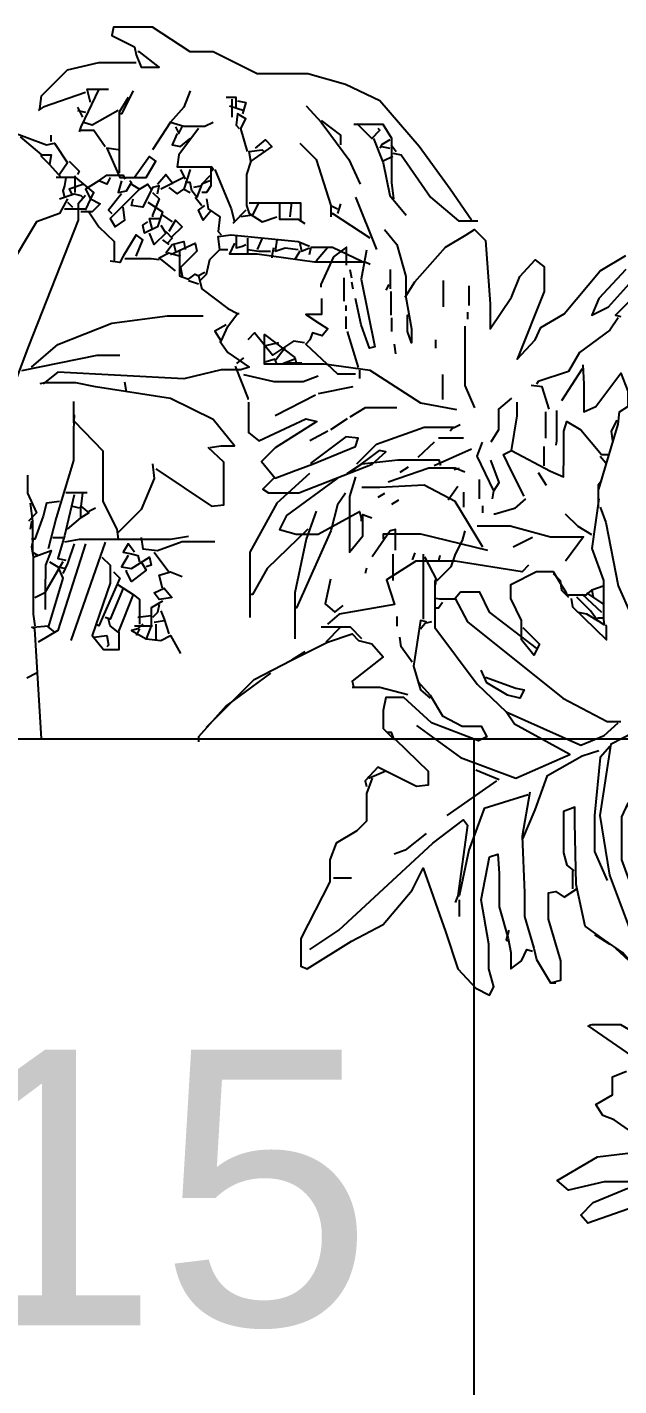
# Model space of a CAD drawing. Extents: x -109 to 1815, y -14679 to 345.
# Drawn here: x -95.556 to -95.246, y -47.353 to -46.643 of the extents above; entities that cross this region are included whole.
import ezdxf

# ---------------------------------------------------------------- set-up
doc = ezdxf.new("R2010")
doc.units = 0
doc.header["$MEASUREMENT"] = 0
doc.layers.get('0').update_dxf_attribs({"linetype": 'CONTINUOUS'})
for name, color, linetype in [('corte-esq-ext', 1, 'CONTINUOUS'), ('COTA', 1, 'CONTINUOUS'), ('linha-vista-3', 1, 'CONTINUOUS'), ('TEXTO', 1, 'CONTINUOUS')]:
    doc.layers.add(name, color=color, linetype=linetype)
doc.styles.add('ARIALN', font='arial.ttf')

# ---------------------------------------------------------------- blocks, each defined once
blk = doc.blocks.new('JARDIM_5')
at = {"linetype": 'Continuous'}
for points in [[(-0.4218, 0.3106), (-0.4125, 0.2993), (-0.4058, 0.2755), (-0.4058, 0.26), (-0.4016, 0.2363), (-0.4016, 0.2259), (-0.4047, 0.2342), (-0.4047, 0.2466), (-0.4032, 0.2466)], [(-0.4063, 0.26), (-0.3991, 0.2714), (-0.3763, 0.2972), (-0.3608, 0.3065), (-0.3546, 0.3106), (-0.3464, 0.3024), (-0.3428, 0.2549), (-0.3428, 0.2363), (-0.3268, 0.26), (-0.3206, 0.2755), (-0.3092, 0.2879), (-0.3025, 0.2827), (-0.3025, 0.2642), (-0.3226, 0.2136), (-0.3092, 0.228), (-0.3051, 0.2373), (-0.2875, 0.2476), (-0.2607, 0.2796), (-0.2416, 0.291)], [(-0.2416, 0.2807), (-0.2617, 0.259), (-0.2669, 0.2466), (-0.2545, 0.2528), (-0.2276, 0.2827)], [(-0.2194, 0.2765), (-0.2493, 0.2466), (-0.2452, 0.2456)], [(-0.4502, 0.2838), (-0.4502, 0.2972), (-0.46, 0.29), (-0.4693, 0.2693), (-0.4693, 0.2673)], [(-0.4352, 0.2951), (-0.4393, 0.2734), (-0.429, 0.2228), (-0.4331, 0.2218), (-0.4393, 0.2394), (-0.4435, 0.259)], [(-0.4522, 0.2745), (-0.4522, 0.2569)], [(-0.4476, 0.2807), (-0.4466, 0.2745)], [(-0.4176, 0.2807), (-0.4176, 0.2662)], [(-0.4466, 0.2714), (-0.4455, 0.2662)], [(-0.4187, 0.2693), (-0.4207, 0.2652)], [(-0.4171, 0.2642), (-0.4171, 0.2466)], [(-0.3779, 0.2724), (-0.3779, 0.2528)], [(-0.3588, 0.2683), (-0.3588, 0.2538)], [(-0.4688, 0.259), (-0.4688, 0.2471), (-0.4806, 0.2471), (-0.4703, 0.2404), (-0.4641, 0.2363), (-0.4683, 0.2311), (-0.4755, 0.2332), (-0.4775, 0.228), (-0.4806, 0.2249), (-0.4569, 0.2027), (-0.4435, 0.2027)], [(-0.4507, 0.2538), (-0.4507, 0.2497)], [(-0.4507, 0.2456), (-0.4507, 0.2363)], [(-0.4166, 0.2445), (-0.4166, 0.2342)], [(-0.3598, 0.2487), (-0.3598, 0.2435)], [(-0.2472, 0.2445), (-0.2534, 0.2352), (-0.2762, 0.2187), (-0.2844, 0.2043), (-0.3071, 0.197), (-0.3082, 0.195)], [(-0.4497, 0.2342), (-0.4414, 0.2074)], [(-0.3619, 0.2383), (-0.3619, 0.1939), (-0.3546, 0.1774)], [(-0.4817, 0.2259), (-0.4899, 0.227), (-0.5054, 0.2166), (-0.5189, 0.2332), (-0.524, 0.228)], [(-0.4145, 0.2249), (-0.4135, 0.2177)], [(-0.3836, 0.228), (-0.3836, 0.2218)], [(-0.5271, 0.2146), (-0.5323, 0.2105)], [(-0.5333, 0.2084), (-0.524, 0.1846), (-0.524, 0.1836)], [(-0.4941, 0.211), (-0.4837, 0.211)], [(-0.4404, 0.2053), (-0.4404, 0.1991)], [(-0.2741, 0.2063), (-0.2896, 0.1826)], [(-0.2736, 0.2094), (-0.2728, 0.195), (-0.2728, 0.1743), (-0.2638, 0.1784), (-0.2452, 0.2032), (-0.24, 0.1898), (-0.24, 0.1784)], [(-0.2617, 0.1165), (-0.2472, 0.165), (-0.2462, 0.1743), (-0.24, 0.1784), (-0.2328, 0.1795), (-0.2132, 0.2094), (-0.2044, 0.2105), (-0.2044, 0.2001), (-0.2194, 0.1464), (-0.2204, 0.1423)], [(-0.5271, 0.2022), (-0.5044, 0.197), (-0.4827, 0.197), (-0.4713, 0.2012)], [(-0.4455, 0.1929), (-0.4713, 0.1877)], [(-0.3784, 0.2022), (-0.3784, 0.1836)], [(-0.2989, 0.1764), (-0.304, 0.1929), (-0.3123, 0.1939)], [(-0.4734, 0.1867), (-0.5034, 0.1712)], [(-0.3268, 0.1846), (-0.3366, 0.1764), (-0.3366, 0.1609), (-0.3423, 0.1516)], [(-0.5235, 0.1815), (-0.5235, 0.1588), (-0.5158, 0.1526), (-0.4806, 0.1691), (-0.4724, 0.1671), (-0.5034, 0.1475), (-0.5137, 0.1371), (-0.5034, 0.1247), (-0.4899, 0.1299), (-0.4755, 0.1351), (-0.4435, 0.1485), (-0.4414, 0.1547), (-0.4507, 0.1557), (-0.4765, 0.1361), (-0.4765, 0.1351)], [(-0.4125, 0.1774), (-0.4362, 0.1774), (-0.4476, 0.1702)], [(-0.3268, 0.1454), (-0.3226, 0.1712), (-0.3226, 0.1815)], [(-0.3015, 0.1743), (-0.3015, 0.1547)], [(-0.2932, 0.1753), (-0.2932, 0.1526), (-0.2937, 0.1495)], [(-0.4497, 0.1691), (-0.4621, 0.1609)], [(-0.3175, 0.1113), (-0.3268, 0.1299), (-0.333, 0.1423), (-0.3268, 0.1454), (-0.2978, 0.1299), (-0.288, 0.1258), (-0.2878, 0.1423), (-0.2878, 0.1598), (-0.2855, 0.1671), (-0.2751, 0.1609), (-0.2596, 0.1423), (-0.2545, 0.1423)], [(-0.2483, 0.1681), (-0.2524, 0.1598), (-0.2514, 0.1526)], [(-0.4641, 0.1598), (-0.4775, 0.1526)], [(-0.3629, 0.1547), (-0.3815, 0.1547)], [(-0.5044, 0.1247), (-0.5127, 0.1165), (-0.5085, 0.1139), (-0.4858, 0.1139), (-0.4311, 0.1351), (-0.4207, 0.1444), (-0.4259, 0.1454), (-0.4466, 0.1299)], [(-0.3846, 0.1516), (-0.397, 0.1402)], [(-0.3567, 0.1464), (-0.3846, 0.134)], [(-0.3402, 0.1154), (-0.3526, 0.1413), (-0.3485, 0.1516)], [(-0.3025, 0.134), (-0.3025, 0.1485)], [(-0.4042, 0.133), (-0.4104, 0.1289)], [(-0.366, 0.132), (-0.3701, 0.1309)], [(-0.3412, 0.1092), (-0.3402, 0.1154), (-0.3361, 0.1216), (-0.3423, 0.1382)], [(-0.2607, 0.1413), (-0.2565, 0.1361)], [(-0.4569, 0.1247), (-0.4951, 0.0968), (-0.5003, 0.0865), (-0.4879, 0.0829), (-0.4713, 0.0829), (-0.4404, 0.0999), (-0.4393, 0.0948), (-0.4393, 0.0927)], [(-0.351, 0.1237), (-0.351, 0.1092)], [(-0.3071, 0.1289), (-0.3009, 0.1196)], [(-0.2596, 0.1227), (-0.2622, 0.1196), (-0.2622, 0.103), (-0.2627, 0.103)], [(-0.4218, 0.1134), (-0.4269, 0.1103)], [(-0.367, 0.1185), (-0.3743, 0.1082)], [(-0.3629, 0.1144), (-0.3629, 0.103)], [(-0.4114, 0.1082), (-0.4166, 0.1051)], [(-0.3485, 0.1041), (-0.3485, 0.0989)], [(-0.3164, 0.1092), (-0.3247, 0.102), (-0.3392, 0.0979), (-0.3402, 0.0979)], [(-0.2617, 0.1092), (-0.2669, 0.0721), (-0.2581, 0.0483), (-0.2581, 0.0194), (-0.2576, 0.0153), (-0.2627, 0.0184), (-0.2679, 0.0256), (-0.2782, 0.0359)], [(-0.2607, 0.103), (-0.2565, 0.0917), (-0.2472, 0.0442), (-0.2374, 0.0225), (-0.2374, 0.0101)], [(-0.2669, 0.0824), (-0.2772, 0.0886), (-0.2865, 0.0979)], [(-0.4135, 0.071), (-0.4135, 0.0865), (-0.4176, 0.0855), (-0.4311, 0.0659)], [(-0.3619, 0.0855), (-0.3639, 0.0783), (-0.3691, 0.0679), (-0.3722, 0.0586), (-0.3825, 0.0483), (-0.3918, 0.0659)], [(-0.3526, 0.0891), (-0.3278, 0.0891), (-0.2978, 0.0808), (-0.2731, 0.0808), (-0.2865, 0.0628)], [(-0.3113, 0.0803), (-0.3257, 0.0731)], [(-0.4156, 0.0679), (-0.4156, 0.0483)], [(-0.3991, 0.069), (-0.4011, 0.0638)], [(-0.3929, 0.0679), (-0.3929, 0.0225), (-0.3929, 0.0194)], [(-0.3805, 0.0669), (-0.3815, 0.0628)], [(-0.4352, 0.0576), (-0.4362, 0.0535)], [(-0.3185, 0.0132), (-0.3061, 0.0008), (-0.3102, -0.0075), (-0.3195, 0.0039), (-0.3195, 0.0184), (-0.3273, 0.0349), (-0.3273, 0.0452), (-0.3082, 0.055), (-0.2958, 0.055), (-0.2906, 0.0462), (-0.2865, 0.04), (-0.2855, 0.0375), (-0.271, 0.0375), (-0.2669, 0.0411)], [(-0.2958, 0.0535), (-0.2906, 0.0483), (-0.2896, 0.0411), (-0.2844, 0.0359)], [(-0.4621, 0.0493), (-0.4662, 0.0308), (-0.459, 0.0246), (-0.4528, 0.0297)], [(-0.3841, 0.0483), (-0.3841, 0.0132), (-0.3526, -0.0291), (-0.3309, -0.0498)], [(-0.3836, 0.0493), (-0.3836, 0.0452)], [(-0.2576, 0.0442), (-0.2669, 0.0411), (-0.2658, 0.0359)], [(-0.3691, 0.0344), (-0.3805, 0.0344), (-0.3836, 0.0349)], [(-0.3784, 0.0318), (-0.3815, 0.0277), (-0.3836, 0.0277)], [(-0.3082, -0.0023), (-0.3433, 0.0246), (-0.3505, 0.0395), (-0.365, 0.0395), (-0.3691, 0.0349), (-0.3598, 0.0173), (-0.2886, -0.0395), (-0.2555, -0.057), (-0.2452, -0.057)], [(-0.2824, 0.0349), (-0.2813, 0.0287), (-0.256, 0.0039), (-0.256, 0.0142), (-0.2565, 0.0153)], [(-0.2741, 0.038), (-0.2596, 0.0246)], [(-0.271, 0.039), (-0.2586, 0.0308)], [(-0.4125, 0.0215), (-0.4125, 0.0142)], [(-0.2772, 0.0246), (-0.271, 0.0235), (-0.2627, 0.0184)], [(-0.2627, 0.0204), (-0.2586, 0.0204)], [(-0.3949, 0.0122), (-0.3908, 0.0173), (-0.3949, 0.0184), (-0.4001, -0.0157), (-0.3949, -0.0333), (-0.3877, -0.0395)], [(-0.3867, 0.0173), (-0.3908, 0.0163)], [(-0.4011, -0.0126), (-0.4094, -0.0013), (-0.4104, 0.006)], [(-0.3464, -0.024), (-0.3237, -0.0322), (-0.3175, -0.0333), (-0.3206, -0.0395), (-0.3299, -0.0374), (-0.3454, -0.0281), (-0.3495, -0.0188)], [(-0.397, -0.0271), (-0.3877, -0.0374), (-0.3784, -0.0529), (-0.3639, -0.0606), (-0.3495, -0.0606), (-0.3454, -0.0684), (-0.3515, -0.0715), (-0.3867, -0.0581), (-0.4073, -0.039), (-0.4207, -0.039), (-0.4228, -0.0488), (-0.4228, -0.0622), (-0.4145, -0.0705), (-0.4166, -0.0653), (-0.4197, -0.0653)], [(-0.398, -0.0601), (-0.365, -0.0839), (-0.3237, -0.0994), (-0.2886, -0.0839), (-0.2834, -0.0818), (-0.3247, -0.0591), (-0.3309, -0.0498), (-0.2751, -0.0746), (-0.2576, -0.0674), (-0.2472, -0.0581)], [(-0.4135, -0.0705), (-0.3892, -0.0942), (-0.3892, -0.1045), (-0.398, -0.1056), (-0.4207, -0.0942), (-0.4331, -0.0994), (-0.4342, -0.0983)], [(-0.2318, -0.2295), (-0.2534, -0.1717), (-0.2607, -0.1273), (-0.2524, -0.0736), (-0.2359, -0.0653), (-0.2328, -0.0715), (-0.2287, -0.1149), (-0.2173, -0.1448), (-0.2049, -0.1717)], [(-0.3185, -0.1448), (-0.3092, -0.1231), (-0.2999, -0.0973), (-0.2741, -0.0828), (-0.2617, -0.0787)], [(-0.2534, -0.0756), (-0.2607, -0.0839), (-0.2648, -0.1273), (-0.2648, -0.1541), (-0.2555, -0.1758)], [(-0.4207, -0.0942), (-0.4269, -0.0911), (-0.4362, -0.1014), (-0.4352, -0.1056)], [(-0.4311, -0.0994), (-0.4352, -0.1107), (-0.4352, -0.1314), (-0.4424, -0.1386), (-0.4579, -0.1479), (-0.4626, -0.1603), (-0.4626, -0.1768), (-0.4843, -0.2192), (-0.4843, -0.2398), (-0.4796, -0.2419), (-0.4466, -0.2212), (-0.4228, -0.2088), (-0.4011, -0.183), (-0.3929, -0.1665), (-0.3763, -0.214), (-0.367, -0.2419), (-0.3536, -0.2563), (-0.3433, -0.2615), (-0.3402, -0.2553), (-0.3438, -0.2419), (-0.3438, -0.2233), (-0.3495, -0.1903), (-0.3433, -0.1582), (-0.3371, -0.1562), (-0.3361, -0.1706), (-0.3361, -0.1954), (-0.3293, -0.2192), (-0.3275, -0.2295), (-0.3275, -0.2419), (-0.3195, -0.2357), (-0.3154, -0.2274), (-0.3113, -0.2285)], [(-0.3381, -0.1014), (-0.3753, -0.1273)], [(-0.3536, -0.0932), (-0.3361, -0.1004)], [(-0.3133, -0.1097), (-0.319, -0.1427), (-0.3172, -0.1851), (-0.3172, -0.2026), (-0.3102, -0.2264), (-0.3082, -0.2347), (-0.2978, -0.2522), (-0.2901, -0.2502), (-0.2901, -0.2357), (-0.2994, -0.2047), (-0.2994, -0.1851), (-0.2937, -0.1841), (-0.2875, -0.1882), (-0.2782, -0.182)], [(-0.3144, -0.1118), (-0.3474, -0.1221), (-0.3588, -0.1531), (-0.366, -0.1872), (-0.367, -0.1872)], [(-0.2576, -0.2202), (-0.272, -0.2099), (-0.2787, -0.1789), (-0.2795, -0.1324), (-0.2795, -0.1211), (-0.288, -0.1242), (-0.288, -0.1551), (-0.2855, -0.1644), (-0.2803, -0.1686)], [(-0.2359, -0.1841), (-0.2142, -0.1975), (-0.2379, -0.1252), (-0.24, -0.118), (-0.2447, -0.1283), (-0.2447, -0.1603), (-0.2266, -0.2099), (-0.2059, -0.2388), (-0.2101, -0.2502), (-0.2142, -0.2512), (-0.2297, -0.246), (-0.2441, -0.2295), (-0.2576, -0.2202), (-0.2586, -0.2212)], [(-0.4775, -0.2274), (-0.4559, -0.213), (-0.3856, -0.1479), (-0.3629, -0.1304), (-0.3598, -0.1345), (-0.367, -0.1872), (-0.3691, -0.1923)], [(-0.3908, -0.1407), (-0.4063, -0.1531), (-0.4145, -0.1562)], [(-0.2813, -0.1686), (-0.2813, -0.182)], [(-0.46, -0.1737), (-0.4466, -0.1737)], [(-0.366, -0.1903), (-0.366, -0.2026)], [(-0.3288, -0.213), (-0.3309, -0.2202), (-0.3299, -0.2212)], [(-0.2648, -0.2161), (-0.2534, -0.2233)], [(-0.2493, -0.2264), (-0.239, -0.2357)], [(-0.2978, -0.2522), (-0.2937, -0.2522)], [(-0.2132, -0.2522), (-0.209, -0.3008), (-0.2142, -0.3018), (-0.2452, -0.2837), (-0.2669, -0.2837), (-0.2689, -0.2842)], [(-0.2349, -0.4195), (-0.27, -0.4319), (-0.2751, -0.4257), (-0.2658, -0.4164), (-0.24, -0.4056)], [(-0.2235, -0.4009), (-0.2576, -0.4009), (-0.2844, -0.4071), (-0.2927, -0.3999), (-0.2627, -0.3823), (-0.2338, -0.3787)], [(-0.2369, -0.3638), (-0.2503, -0.3545), (-0.2586, -0.3514), (-0.2638, -0.3431), (-0.2514, -0.3359), (-0.2514, -0.3224), (-0.241, -0.3183)], [(-0.208, -0.3266), (-0.27, -0.2842)]]:
    blk.add_lwpolyline(points, dxfattribs=at)

msp = doc.modelspace()

# ---------------------------------------------------------------- linework, layer by layer
at = {"layer": 'corte-esq-ext'}
msp.add_line((-95.32204, -47.56494), (-95.32204, -47.01494), dxfattribs=at)
at = {"layer": 'COTA'}
msp.add_line((-96.47414, -47.01494), (-94.77204, -47.01494), dxfattribs=at)
at = {"layer": 'linha-vista-3'}
for points in [[(-95.32349, -46.74364), (-95.33461, -46.72739), (-95.35085, -46.70516), (-95.37138, -46.68121), (-95.38934, -46.67266), (-95.409, -46.6671), (-95.43551, -46.6671), (-95.4586, -46.65556), (-95.47057, -46.65556), (-95.49024, -46.64273), (-95.51076, -46.64273), (-95.51162, -46.64701), (-95.49965, -46.65299), (-95.49879, -46.65727), (-95.49622, -46.66368), (-95.48682, -46.66368), (-95.49708, -46.65556), (-95.49793, -46.65556)], [(-95.54924, -46.68549), (-95.54839, -46.67865), (-95.5347, -46.66497), (-95.51846, -46.66112), (-95.49879, -46.66112)], [(-95.51846, -46.67523), (-95.52786, -46.69489), (-95.52872, -46.69746)], [(-95.52273, -46.68207), (-95.52444, -46.67523), (-95.51333, -46.67523)], [(-95.5005, -46.67608), (-95.50649, -46.68805), (-95.50734, -46.68805)], [(-95.47057, -46.67608), (-95.47399, -46.68463), (-95.48083, -46.69233), (-95.47399, -46.69447), (-95.46288, -46.69447), (-95.4586, -46.69233)], [(-95.5253, -46.67694), (-95.54753, -46.68463), (-95.5501, -46.68634)], [(-95.50306, -46.6795), (-95.50777, -46.6872), (-95.50777, -46.71884)], [(-95.44663, -46.68463), (-95.44663, -46.6795), (-95.45176, -46.6795)], [(-95.45005, -46.68378), (-95.44235, -46.68634)], [(-95.44877, -46.68036), (-95.44877, -46.68976)], [(-95.44577, -46.68121), (-95.4415, -46.68207), (-95.44321, -46.68805)], [(-95.40986, -46.68378), (-95.40216, -46.69233), (-95.39703, -46.69917), (-95.38762, -46.712), (-95.38164, -46.72482)], [(-95.52957, -46.68463), (-95.52701, -46.68976)], [(-95.52957, -46.68634), (-95.5253, -46.6872)], [(-95.5082, -46.68634), (-95.52188, -46.69404), (-95.52701, -46.69233)], [(-95.44064, -46.70772), (-95.44406, -46.69575), (-95.4415, -46.69062), (-95.44577, -46.68805), (-95.44663, -46.69404), (-95.44492, -46.69575)], [(-95.56634, -46.6966), (-95.54582, -46.7043), (-95.54155, -46.70345), (-95.5347, -46.71371), (-95.53898, -46.71969)], [(-95.52786, -46.6966), (-95.52102, -46.6966), (-95.51504, -46.70516)], [(-95.48083, -46.69233), (-95.49024, -46.70687)], [(-95.47827, -46.69489), (-95.47656, -46.69831), (-95.47485, -46.69489)], [(-95.46629, -46.69575), (-95.47656, -46.70943), (-95.47741, -46.71584), (-95.45945, -46.71584), (-95.4586, -46.71713), (-95.45945, -46.71798)], [(-95.40216, -46.69147), (-95.3919, -46.69917), (-95.3919, -46.7043)], [(-95.36411, -46.73252), (-95.36518, -46.72397), (-95.36518, -46.70088), (-95.36967, -46.69361), (-95.38506, -46.69361)], [(-95.38335, -46.69318), (-95.37565, -46.70088), (-95.37138, -46.6966), (-95.37223, -46.69575)], [(-95.5595, -46.70003), (-95.54839, -46.70943), (-95.54326, -46.70943), (-95.54411, -46.71456), (-95.54839, -46.71029), (-95.54839, -46.70943)], [(-95.54326, -46.70259), (-95.54326, -46.69917)], [(-95.47741, -46.69831), (-95.47998, -46.7043), (-95.4757, -46.70516), (-95.47057, -46.70088)], [(-95.43637, -46.70601), (-95.43124, -46.70173), (-95.42781, -46.70516), (-95.43893, -46.71285), (-95.43979, -46.70772), (-95.43295, -46.70687), (-95.43209, -46.70772)], [(-95.41328, -46.70345), (-95.40473, -46.712), (-95.39703, -46.73594), (-95.39703, -46.74193)], [(-95.3748, -46.70088), (-95.36967, -46.71371), (-95.36624, -46.73081), (-95.3577, -46.74107)], [(-95.36624, -46.70173), (-95.37052, -46.7043), (-95.37138, -46.70601)], [(-95.37052, -46.70516), (-95.36624, -46.70601)], [(-95.36539, -46.7043), (-95.36283, -46.70772)], [(-95.5082, -46.70687), (-95.51418, -46.70601), (-95.50734, -46.7214), (-95.49366, -46.7214), (-95.48853, -46.71285), (-95.49195, -46.71029), (-95.49965, -46.7214)], [(-95.36454, -46.71029), (-95.36967, -46.71285)], [(-95.36454, -46.70858), (-95.36026, -46.70943), (-95.34487, -46.73166), (-95.33033, -46.74406), (-95.32007, -46.74406)], [(-95.54411, -46.71456), (-95.53813, -46.7214)], [(-95.53385, -46.71285), (-95.52872, -46.71798), (-95.52957, -46.71969)], [(-95.4757, -46.71713), (-95.47314, -46.72226)], [(-95.47057, -46.71713), (-95.47399, -46.72739)], [(-95.45988, -46.71627), (-95.45988, -46.72568), (-95.46202, -46.7291), (-95.46458, -46.7291)], [(-95.45774, -46.71713), (-95.44919, -46.73765), (-95.44748, -46.74449)], [(-95.43893, -46.71285), (-95.44107, -46.71969), (-95.44107, -46.73594), (-95.43979, -46.74021), (-95.43295, -46.74449), (-95.42525, -46.74193)], [(-95.5253, -46.7385), (-95.52102, -46.7291), (-95.53043, -46.7214), (-95.54069, -46.7214)], [(-95.53556, -46.7214), (-95.53642, -46.72568), (-95.53727, -46.72824), (-95.53642, -46.73166)], [(-95.52615, -46.72482), (-95.53385, -46.72739), (-95.53214, -46.73081)], [(-95.53086, -46.72055), (-95.53086, -46.7291)], [(-95.51846, -46.72311), (-95.5253, -46.72739), (-95.52273, -46.73252), (-95.5176, -46.73508), (-95.52188, -46.73936), (-95.52786, -46.73936)], [(-95.51247, -46.7214), (-95.51418, -46.72482), (-95.51846, -46.72311), (-95.51418, -46.72012), (-95.50563, -46.72012), (-95.50478, -46.72226)], [(-95.50135, -46.72482), (-95.49708, -46.72739), (-95.50734, -46.73765), (-95.51247, -46.74278), (-95.50991, -46.74706), (-95.50478, -46.74364), (-95.50563, -46.73679)], [(-95.50649, -46.72311), (-95.5082, -46.7291), (-95.50392, -46.72824), (-95.50135, -46.72397), (-95.50221, -46.72311)], [(-95.48767, -46.72995), (-95.48682, -46.72568), (-95.49024, -46.72653), (-95.49537, -46.73679), (-95.50135, -46.73594), (-95.5005, -46.73252)], [(-95.49708, -46.72739), (-95.4928, -46.72482), (-95.49109, -46.72739)], [(-95.48767, -46.72482), (-95.4834, -46.71969), (-95.47998, -46.72397), (-95.47998, -46.72482)], [(-95.47399, -46.7214), (-95.48596, -46.72739)], [(-95.48169, -46.72653), (-95.47741, -46.72995), (-95.47399, -46.72739), (-95.47057, -46.7291)], [(-95.46031, -46.72055), (-95.46458, -46.72482), (-95.46715, -46.73166), (-95.46972, -46.72824), (-95.47057, -46.72397), (-95.47314, -46.72397)], [(-95.46458, -46.72568), (-95.46886, -46.72653)], [(-95.46031, -46.72311), (-95.46458, -46.72482)], [(-95.5347, -46.73252), (-95.53898, -46.74021), (-95.55095, -46.74449), (-95.56634, -46.77014)], [(-95.5253, -46.73081), (-95.52915, -46.73508), (-95.52915, -46.74364), (-95.55523, -46.80948), (-95.56121, -46.82573), (-95.56378, -46.8206)], [(-95.53898, -46.73252), (-95.53129, -46.72995), (-95.52786, -46.73081), (-95.52701, -46.73166)], [(-95.50649, -46.72995), (-95.51333, -46.7385), (-95.51162, -46.74021)], [(-95.49024, -46.7291), (-95.48682, -46.73252), (-95.49024, -46.74107), (-95.49024, -46.74193)], [(-95.46801, -46.73166), (-95.46458, -46.73594)], [(-95.46202, -46.73252), (-95.46116, -46.73765), (-95.45518, -46.74193), (-95.45603, -46.74962), (-95.45432, -46.75133)], [(-95.3842, -46.73166), (-95.37309, -46.75903)], [(-95.53642, -46.73765), (-95.5253, -46.73765)], [(-95.5347, -46.73423), (-95.53214, -46.73679)], [(-95.52359, -46.73936), (-95.51846, -46.74706), (-95.51033, -46.75475), (-95.51033, -46.76501)], [(-95.4928, -46.73423), (-95.48511, -46.73936), (-95.48767, -46.74706), (-95.49451, -46.75048), (-95.49537, -46.7462), (-95.4928, -46.74449)], [(-95.45945, -46.7385), (-95.46373, -46.74364), (-95.46629, -46.7385), (-95.46288, -46.73594)], [(-95.4415, -46.7385), (-95.44834, -46.74535)], [(-95.43465, -46.73423), (-95.43808, -46.74107), (-95.44406, -46.74193)], [(-95.43979, -46.73466), (-95.41285, -46.73466), (-95.41285, -46.74449)], [(-95.42397, -46.73423), (-95.42397, -46.74321), (-95.41413, -46.74321), (-95.41071, -46.74535)], [(-95.41755, -46.73423), (-95.41841, -46.74193)], [(-95.39703, -46.73594), (-95.39361, -46.73765)], [(-95.37651, -46.75304), (-95.39618, -46.74021), (-95.39703, -46.74107)], [(-95.3919, -46.73508), (-95.39361, -46.74021)], [(-95.49024, -46.74877), (-95.49195, -46.74278), (-95.48596, -46.74278)], [(-95.48596, -46.7462), (-95.4834, -46.75048), (-95.48938, -46.75646), (-95.49195, -46.75048)], [(-95.48511, -46.74107), (-95.47998, -46.74449)], [(-95.47998, -46.75219), (-95.47485, -46.74706), (-95.47827, -46.74364), (-95.48169, -46.74962)], [(-95.49879, -46.76245), (-95.49537, -46.7539), (-95.49879, -46.75133), (-95.50563, -46.76245), (-95.50734, -46.76587), (-95.51247, -46.76501)], [(-95.48511, -46.7539), (-95.48169, -46.75646)], [(-95.4834, -46.74962), (-95.47998, -46.75304), (-95.48254, -46.75561)], [(-95.4834, -46.76074), (-95.47998, -46.75646), (-95.47399, -46.75475), (-95.47314, -46.75903)], [(-95.45518, -46.75903), (-95.45603, -46.75219), (-95.44919, -46.75133), (-95.41413, -46.75475), (-95.40815, -46.75732)], [(-95.44663, -46.75219), (-95.44663, -46.75817), (-95.44321, -46.75732), (-95.4415, -46.75646)], [(-95.44064, -46.75304), (-95.44064, -46.76159)], [(-95.43295, -46.75304), (-95.43551, -46.75903)], [(-95.42525, -46.7539), (-95.42611, -46.75988), (-95.42097, -46.75817), (-95.41413, -46.75903)], [(-95.47827, -46.77014), (-95.48682, -46.7633), (-95.48169, -46.76074), (-95.4757, -46.76245)], [(-95.48083, -46.76159), (-95.46801, -46.75561), (-95.46715, -46.75988), (-95.4757, -46.76843), (-95.47485, -46.77271), (-95.4757, -46.77357)], [(-95.47912, -46.75646), (-95.47827, -46.75988)], [(-95.47613, -46.75988), (-95.47613, -46.77271), (-95.47142, -46.77442), (-95.46801, -46.77185), (-95.46629, -46.77271)], [(-95.46544, -46.77528), (-95.46202, -46.77185), (-95.46031, -46.76416), (-95.45518, -46.75903), (-95.4509, -46.75903)], [(-95.44748, -46.75561), (-95.45005, -46.76117), (-95.43551, -46.76117), (-95.40558, -46.76544), (-95.37907, -46.76544), (-95.37651, -46.76672)], [(-95.44064, -46.75903), (-95.43465, -46.75988), (-95.42867, -46.75988)], [(-95.42696, -46.75817), (-95.42781, -46.76245), (-95.42781, -46.7633)], [(-95.41328, -46.75988), (-95.41584, -46.76416)], [(-95.41328, -46.75561), (-95.41242, -46.75988), (-95.40815, -46.75817)], [(-95.40815, -46.76159), (-95.40729, -46.75775), (-95.39618, -46.75775), (-95.38078, -46.76501)], [(-95.39874, -46.75817), (-95.40473, -46.76501)], [(-95.50478, -46.76373), (-95.49109, -46.76373), (-95.48682, -46.76416)], [(-95.47142, -46.77528), (-95.46629, -46.77699)], [(-95.46288, -46.771), (-95.46629, -46.77271), (-95.46458, -46.77955), (-95.4509, -46.78981), (-95.44577, -46.79238)], [(-95.55352, -46.8206), (-95.53983, -46.80862), (-95.51162, -46.79751), (-95.48254, -46.79366), (-95.46373, -46.79366)], [(-95.45176, -46.79836), (-95.45774, -46.80178), (-95.45432, -46.80691), (-95.4509, -46.79922), (-95.44577, -46.79238), (-95.44492, -46.79238)], [(-95.33119, -46.84283), (-95.35, -46.83941), (-95.37651, -46.82231), (-95.40045, -46.81889), (-95.43166, -46.81889), (-95.43166, -46.80349), (-95.41584, -46.81547), (-95.41499, -46.81889)], [(-95.45518, -46.80691), (-95.4509, -46.8129), (-95.43979, -46.8206), (-95.44406, -46.82188), (-95.45432, -46.82188), (-95.47399, -46.82658), (-95.53983, -46.82316), (-95.54753, -46.82915)], [(-95.42439, -46.80777), (-95.43209, -46.80948)], [(-95.42097, -46.81034), (-95.42611, -46.81718), (-95.42525, -46.81889)], [(-95.55865, -46.82231), (-95.51931, -46.81418), (-95.50734, -46.81418)], [(-95.42611, -46.81632), (-95.43209, -46.81803)], [(-95.41584, -46.81632), (-95.42268, -46.81889)], [(-95.46031, -46.8625), (-95.45432, -46.86164), (-95.44748, -46.86164), (-95.4586, -46.84796), (-95.48083, -46.83684), (-95.52017, -46.83086), (-95.53043, -46.82872), (-95.54668, -46.82872), (-95.54924, -46.82915)], [(-95.50392, -46.83342), (-95.50478, -46.82829)], [(-95.53171, -46.83855), (-95.53171, -46.84967)], [(-95.53129, -46.84539), (-95.53171, -46.85309), (-95.53171, -46.86934), (-95.54069, -46.89927), (-95.54497, -46.91551)], [(-95.53129, -46.84882), (-95.51632, -46.86421), (-95.51632, -46.89072), (-95.50905, -46.90525), (-95.5082, -46.91038)], [(-95.38335, -46.87105), (-95.37309, -46.86079), (-95.34829, -46.85181), (-95.3329, -46.85181), (-95.33461, -46.85395)], [(-95.3329, -46.85224), (-95.32947, -46.85053)], [(-95.48853, -46.87361), (-95.45945, -46.89328), (-95.45304, -46.89243), (-95.45304, -46.87019), (-95.46116, -46.8625)], [(-95.49024, -46.87105), (-95.48938, -46.87874), (-95.49622, -46.89499), (-95.5082, -46.90696)], [(-95.38848, -46.87618), (-95.38078, -46.87105), (-95.36197, -46.86891), (-95.34059, -46.86891), (-95.33974, -46.8719)], [(-95.3671, -46.88045), (-95.34572, -46.87319), (-95.33204, -46.87319), (-95.32691, -46.87532)], [(-95.55565, -46.87703), (-95.55565, -46.88644), (-95.55095, -46.8967), (-95.55523, -46.90098)], [(-95.40815, -46.87618), (-95.42525, -46.89157), (-95.43936, -46.91723), (-95.43936, -46.95143)], [(-95.3842, -46.87789), (-95.3872, -46.88815), (-95.3872, -46.91723), (-95.38036, -46.90867), (-95.38036, -46.89756), (-95.37565, -46.89927)], [(-95.3175, -46.91466), (-95.33204, -46.89072), (-95.34829, -46.88217), (-95.37138, -46.88345), (-95.38078, -46.88345)], [(-95.53129, -46.8873), (-95.53642, -46.90867), (-95.53983, -46.92065), (-95.53556, -46.9215)], [(-95.53556, -46.88601), (-95.52444, -46.88601)], [(-95.52701, -46.88644), (-95.52786, -46.89328)], [(-95.38934, -46.88644), (-95.39361, -46.89243), (-95.39703, -46.90611), (-95.41499, -46.9463), (-95.41584, -46.9463)], [(-95.55437, -46.89157), (-95.55309, -46.90098), (-95.55309, -46.91723), (-95.5501, -46.91894)], [(-95.53898, -46.89072), (-95.54582, -46.89157), (-95.54753, -46.89841), (-95.55181, -46.91038), (-95.55352, -46.91038)], [(-95.5347, -46.90525), (-95.52786, -46.89927), (-95.52786, -46.89328), (-95.52359, -46.8967), (-95.52786, -46.89927)], [(-95.53214, -46.89328), (-95.52872, -46.89414)], [(-95.52359, -46.89585), (-95.52017, -46.89414)], [(-95.40473, -46.89585), (-95.40986, -46.91038), (-95.41584, -46.9386), (-95.41584, -46.96255)], [(-95.55352, -46.90098), (-95.55437, -46.90525)], [(-95.55266, -46.91038), (-95.55352, -46.91466), (-95.55266, -46.91979), (-95.54326, -46.91637), (-95.54625, -46.92407), (-95.54646, -46.9386), (-95.54646, -46.94715)], [(-95.5424, -46.90953), (-95.53727, -46.90953)], [(-95.47142, -46.9091), (-95.48083, -46.9106), (-95.52872, -46.9106), (-95.53642, -46.91209)], [(-95.49622, -46.90953), (-95.49537, -46.91551), (-95.48767, -46.91637), (-95.47485, -46.91167), (-95.45774, -46.91167)], [(-95.409, -46.90525), (-95.43038, -46.92578), (-95.43808, -46.93946), (-95.43893, -46.93946)], [(-95.31494, -46.91637), (-95.35, -46.90782), (-95.36967, -46.90782), (-95.36967, -46.91038)], [(-95.5253, -46.91295), (-95.53983, -46.95827), (-95.5501, -46.96426)], [(-95.53129, -46.91295), (-95.5347, -46.92321), (-95.53727, -46.92834)], [(-95.51504, -46.91209), (-95.53299, -46.9634)], [(-95.49965, -46.91723), (-95.50306, -46.91295), (-95.50563, -46.91723), (-95.50135, -46.91808), (-95.49793, -46.91894), (-95.49708, -46.92236)], [(-95.48938, -46.91723), (-95.48169, -46.92749)], [(-95.55266, -46.91979), (-95.55266, -46.94972), (-95.55181, -46.95571)], [(-95.53727, -46.92236), (-95.54668, -46.9386), (-95.55181, -46.94117)], [(-95.54411, -46.92236), (-95.53983, -46.92492), (-95.53727, -46.93091), (-95.54497, -46.95656), (-95.54155, -46.95913)], [(-95.53983, -46.92492), (-95.53556, -46.92578)], [(-95.51675, -46.91979), (-95.51247, -46.92407), (-95.51247, -46.93347), (-95.52188, -46.96084), (-95.51589, -46.9681), (-95.50777, -46.9681), (-95.50777, -46.95913)], [(-95.50306, -46.91894), (-95.50649, -46.92492), (-95.50135, -46.92578), (-95.49195, -46.91979), (-95.49109, -46.92407), (-95.49366, -46.92492)], [(-95.49622, -46.92236), (-95.49366, -46.92663), (-95.50135, -46.93262), (-95.50392, -46.92749), (-95.50392, -46.92663)], [(-95.29356, -46.92407), (-95.29698, -46.92749), (-95.33204, -46.92193), (-95.35257, -46.92193), (-95.36796, -46.93176), (-95.36368, -46.94459), (-95.39275, -46.94972), (-95.39874, -46.95485)], [(-95.51076, -46.92749), (-95.50734, -46.93091), (-95.51846, -46.95571), (-95.52017, -46.95485)], [(-95.48511, -46.93604), (-95.48682, -46.9292), (-95.48083, -46.92749), (-95.47485, -46.93005)], [(-95.50563, -46.93604), (-95.51247, -46.95228), (-95.51504, -46.95143)], [(-95.5082, -46.93433), (-95.5005, -46.93946), (-95.5082, -46.95913), (-95.51247, -46.95571), (-95.51333, -46.95228)], [(-95.5005, -46.93946), (-95.49708, -46.94202), (-95.49708, -46.95485)], [(-95.48083, -46.94117), (-95.48682, -46.94202), (-95.48938, -46.9386), (-95.48425, -46.93604), (-95.47998, -46.94117)], [(-95.48511, -46.94288), (-95.49109, -46.9463), (-95.49109, -46.95571), (-95.49366, -46.96255), (-95.48596, -46.9634), (-95.48083, -46.96084), (-95.4757, -46.97024)], [(-95.48682, -46.94459), (-95.48767, -46.94886), (-95.49024, -46.95143)], [(-95.49109, -46.95057), (-95.49793, -46.95143)], [(-95.48425, -46.95314), (-95.48938, -46.954)], [(-95.48596, -46.94801), (-95.48425, -46.95228), (-95.48169, -46.95998)], [(-95.54836, -47.01494), (-95.55181, -46.95742), (-95.55352, -46.95656)], [(-95.55266, -46.95656), (-95.54497, -46.95571)], [(-95.52102, -46.96169), (-95.51418, -46.96084), (-95.51333, -46.96597), (-95.51418, -46.96682)], [(-95.49537, -46.95485), (-95.49793, -46.95742), (-95.50135, -46.95827), (-95.49366, -46.96255)], [(-95.49965, -46.95571), (-95.49024, -46.95571)], [(-95.49708, -46.95742), (-95.49879, -46.96084)], [(-95.48853, -46.95485), (-95.48853, -46.9634)], [(-95.46202, -47.00872), (-95.43722, -46.98392), (-95.41755, -46.97366), (-95.39874, -46.96426), (-95.38591, -46.95998), (-95.38249, -46.9634), (-95.37565, -46.96511), (-95.36967, -46.97195), (-95.38591, -46.98478), (-95.38506, -46.9882)], [(-95.38078, -46.96255), (-95.38677, -46.95656), (-95.40216, -46.95656)], [(-95.3919, -46.95656), (-95.3996, -46.96426)], [(-95.41071, -46.96939), (-95.41755, -46.97366)], [(-95.55095, -46.9805), (-95.55608, -46.98307)], [(-95.42867, -46.9805), (-95.45176, -46.99761), (-95.46629, -47.01385), (-95.46629, -47.01642)], [(-95.38591, -46.98777), (-95.37138, -46.98777), (-95.35684, -46.99162)]]:
    msp.add_lwpolyline(points, dxfattribs=at)

# ---------------------------------------------------------------- block references
at = {"layer": 'linha-vista-3', "xscale": 0.7, "yscale": 0.7, "zscale": 0.7}
msp.add_blockref('JARDIM_5', (-95.07369, -46.96588), dxfattribs=at)

# ---------------------------------------------------------------- texts
at = {"layer": 'TEXTO', "style": 'ARIALN'}
msp.add_text('+ 0.15', height=0.144, dxfattribs=at).set_placement((-95.93976, -47.32148))

doc.saveas('drawing.dxf')
